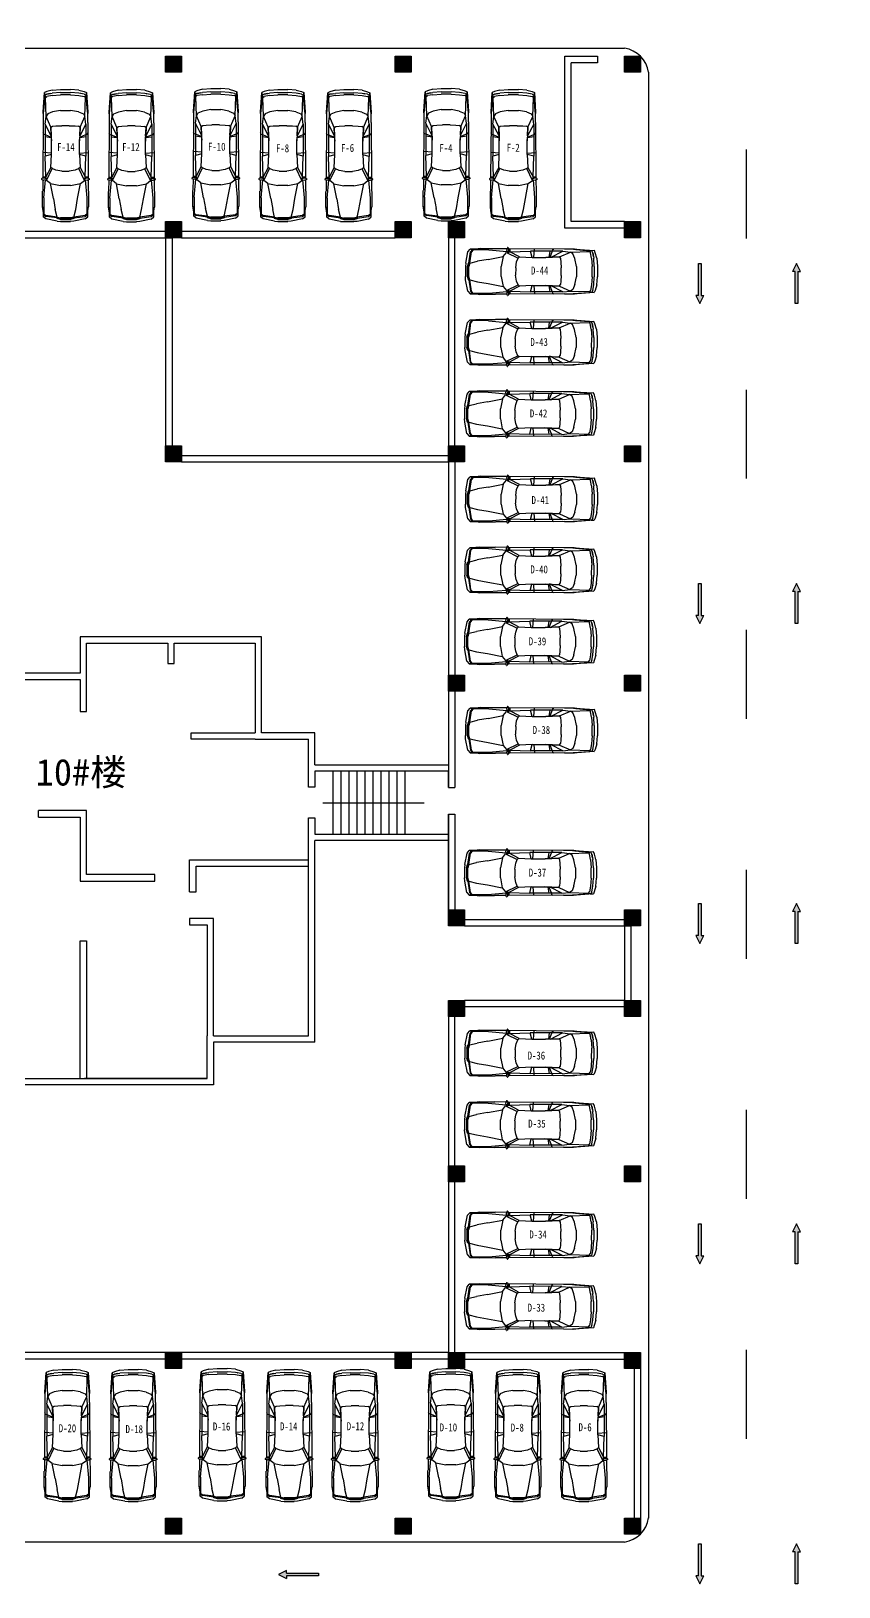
# Model space of a CAD drawing. Extents: x -266505272703 to 7385419, y -354256 to 107640740655.
# Drawn here: x 3446162 to 3476438, y -149761 to -91433 of the extents above; entities that cross this region are included whole.
import ezdxf

# ---------------------------------------------------------------- set-up
doc = ezdxf.new("R2010")
doc.units = 0
doc.header["$LTSCALE"] = 1000
for name, color, linetype in [('jb1', 42, 'Continuous'), ('PUB_TEXT', 7, 'Continuous'), ('QC', 8, 'Continuous'), ('ROOF', 4, 'Continuous'), ('图框', 6, 'Continuous'), ('标注', 3, 'Continuous'), ('红线', 1, 'Continuous')]:
    doc.layers.add(name, color=color, linetype=linetype)
doc.styles.get("Standard").update_dxf_attribs({"font": 'rs.shx', "bigfont": 'hztxt.shx'})
doc.styles.add('STYLE2', font='NSimSun.ttf', dxfattribs={"width": 0.8})
doc.styles.add('宋体', font='SimSun.ttf')

# ---------------------------------------------------------------- blocks, each defined once
blk = doc.blocks.new('M_F27')
for p, q in [((-2489, 522), (-2426, 736)), ((-2426, 736), (-2389, 824)), ((-2389, 824), (-1610, 874)), ((-2389, 824), (-1560, 874)), ((-2264, 812), (-2389, 824)), ((-2326, 736), (-2364, 522)), ((-2326, 736), (-2351, 596)), ((-2326, 736), (-2288, 811)), ((-2200, 786), (-2288, 811)), ((-2276, 522), (-2238, 736)), ((-2200, 786), (-2238, 736)), ((-1560, 874), (-2212, 815)), ((-2208, 815), (-2211, 814)), ((-1660, 862), (-2208, 815)), ((-1446, 761), (-2200, 786)), ((-1560, 874), (-1660, 862)), ((-1622, 510), (-1547, 698)), ((-1617, 869), (-1620, 866)), ((-1208, 874), (-1610, 874)), ((-1547, 698), (-1446, 761)), ((-1145, 799), (-1446, 761)), ((-1019, 572), (-1446, 761)), ((-1208, 874), (980, 889)), ((-1145, 799), (-682, 557)), ((-1145, 799), (124, 799)), ((-743, 849), (-793, 874)), ((-730, 799), (-743, 849)), ((-630, 555), (-730, 799)), ((-642, 799), (-605, 554)), ((-2, 547), (-27, 877)), ((124, 799), (61, 547)), ((941, 773), (124, 799)), ((564, 572), (941, 773)), ((1079, 748), (614, 522)), ((941, 773), (941, 874)), ((983, 777), (941, 773)), ((941, 773), (987, 765)), ((980, 902), (995, 790)), ((980, 790), (980, 898)), ((995, 790), (980, 790)), ((980, 790), (992, 746)), ((984, 905), (1020, 939)), ((992, 746), (1021, 747)), ((995, 790), (1022, 746)), ((1022, 748), (995, 790)), ((1021, 747), (1022, 748)), ((1053, 768), (1022, 746)), ((1036, 935), (1062, 857)), ((1036, 756), (1079, 748)), ((1051, 889), (1497, 893)), ((1057, 776), (1062, 857)), ((1770, 849), (1058, 784)), ((1204, 585), (1079, 748)), ((1506, 899), (2121, 899)), ((2461, 849), (1770, 849)), ((2272, 876), (2121, 899)), ((2272, 876), (2272, 874)), ((2437, 851), (2272, 876)), ((2511, 874), (2287, 874)), ((2398, 849), (2461, 773)), ((2437, 850), (2433, 851)), ((2498, 773), (2436, 849)), ((2511, 874), (2450, 850)), ((2461, 773), (2523, 321)), ((2561, 321), (2498, 773)), ((2599, 773), (2511, 874)), ((2599, 773), (2687, 321)), ((-2489, 522), (-2514, 196)), ((-2514, -206), (-2514, 196)), ((-2364, 522), (-2389, 196)), ((-2389, -206), (-2389, 196)), ((-2351, 594), (-2351, 596)), ((-2301, 196), (-2276, 522)), ((-2301, 196), (-2301, -206)), ((-1622, 510), (-1685, 196)), ((-1685, -206), (-1685, 196)), ((-1082, 145), (-1070, 371)), ((-1082, 145), (-1082, -156)), ((-1070, 371), (-1057, 510)), ((-1019, 572), (-1057, 510)), ((-680, 556), (-1019, 572)), ((-1019, 572), (-479, 547)), ((-680, 556), (-630, 555)), ((-605, 554), (-630, 555)), ((-479, 547), (-605, 554)), ((61, 547), (-479, 547)), ((61, 547), (564, 572)), ((564, 572), (614, 522)), ((614, 522), (677, 371)), ((677, 371), (714, 145)), ((714, -156), (714, 145)), ((1795, 472), (1204, 585)), ((1280, 196), (1204, 585)), ((1280, 196), (1280, -206)), ((2222, 397), (1795, 472)), ((2523, 321), (2222, 397)), ((2523, 321), (2586, 321)), ((2523, 321), (2561, 196)), ((2580, 196), (2542, 321)), ((2561, 196), (2561, -206)), ((2611, 196), (2574, 321)), ((2580, 321), (2618, 196)), ((2580, 196), (2580, -206)), ((2611, 196), (2611, -206)), ((2618, -206), (2618, 196)), ((2687, 321), (2699, 196)), ((2699, -206), (2699, 196)), ((-2489, -533), (-2514, -206)), ((-2489, -533), (-2426, -747)), ((-2389, -206), (-2364, -533)), ((-2326, -747), (-2364, -533)), ((-2351, -607), (-2351, -605)), ((-2351, -607), (-2326, -747)), ((-2276, -533), (-2301, -206)), ((-2276, -533), (-2238, -747)), ((-1685, -206), (-1622, -520)), ((-1622, -520), (-1547, -709)), ((-1019, -583), (-1446, -772)), ((-682, -568), (-1145, -809)), ((-1070, -382), (-1082, -156)), ((-1057, -520), (-1070, -382)), ((-1019, -583), (-1057, -520)), ((-479, -558), (-1019, -583)), ((-1019, -583), (-680, -567)), ((-730, -809), (-630, -566)), ((-680, -567), (-682, -568)), ((-680, -567), (-630, -566)), ((-605, -565), (-642, -809)), ((-630, -566), (-605, -565)), ((-605, -565), (-479, -558)), ((61, -558), (-479, -558)), ((-2, -558), (-27, -884)), ((61, -558), (124, -809)), ((564, -583), (61, -558)), ((614, -533), (564, -583)), ((564, -583), (941, -784)), ((677, -382), (614, -533)), ((1079, -759), (614, -533)), ((714, -156), (677, -382)), ((1204, -596), (1079, -759)), ((1204, -596), (1280, -206)), ((1795, -483), (1204, -596)), ((1795, -483), (2222, -407)), ((2523, -332), (2222, -407)), ((2523, -332), (2461, -784)), ((2561, -332), (2498, -784)), ((2523, -332), (2561, -206)), ((2586, -332), (2523, -332)), ((2580, -206), (2542, -332)), ((2618, -6), (2561, -6)), ((2574, -332), (2611, -206)), ((2618, -206), (2580, -332)), ((2687, -332), (2599, -784)), ((2687, -332), (2699, -206)), ((-2426, -747), (-2389, -835)), ((-2389, -835), (-2264, -823)), ((-1560, -885), (-2389, -835)), ((-1610, -885), (-2389, -835)), ((-2326, -747), (-2288, -822)), ((-2288, -822), (-2200, -797)), ((-2200, -797), (-2238, -747)), ((-2212, -826), (-1560, -885)), ((-2208, -826), (-2211, -825)), ((-1660, -872), (-2208, -826)), ((-1446, -772), (-2200, -797)), ((-1560, -885), (-1660, -872)), ((-1621, -877), (-1617, -880)), ((-1610, -885), (-1208, -885)), ((-1547, -709), (-1446, -772)), ((-1145, -809), (-1446, -772)), ((-1208, -885), (980, -900)), ((-1145, -809), (124, -809)), ((-743, -860), (-793, -885)), ((-743, -860), (-730, -809)), ((941, -784), (124, -809)), ((987, -776), (941, -784)), ((983, -788), (941, -784)), ((941, -885), (941, -784)), ((992, -757), (980, -800)), ((995, -800), (980, -800)), ((995, -800), (980, -913)), ((980, -909), (980, -800)), ((984, -916), (1020, -950)), ((992, -757), (1021, -758)), ((995, -800), (1022, -757)), ((1022, -758), (995, -800)), ((1021, -758), (1022, -758)), ((1022, -757), (1053, -779)), ((1036, -767), (1079, -759)), ((1036, -946), (1062, -867)), ((1051, -901), (1497, -904)), ((1057, -787), (1062, -867)), ((1770, -860), (1058, -795)), ((2121, -910), (1506, -910)), ((1770, -860), (2461, -860)), ((2121, -910), (2272, -887)), ((2270, -887), (2121, -910)), ((2437, -861), (2272, -887)), ((2272, -885), (2272, -887)), ((2285, -885), (2511, -885)), ((2398, -860), (2461, -784)), ((2436, -860), (2498, -784)), ((2437, -861), (2436, -860)), ((2450, -861), (2511, -885)), ((2599, -784), (2511, -885))]:
    blk.add_line(p, q)
for centre, start, end in [((990, 898), 132.96497, 179.74535), ((1027, 932), 18.15727, 132.96497), ((1047, 776), 305.15418, 356.86364), ((990, -909), 180.25465, 227.03503), ((1027, -942), 227.03503, 341.84273), ((1047, -787), 3.17983, 54.84582)]:
    blk.add_arc(centre, 10, start, end)
at = {"width": 0.8, "flags": 9}
for tag in ['XSIZE', 'YSIZE']:
    blk.add_attdef(tag, (0, 0), '', height=0.5, dxfattribs=at)

msp = doc.modelspace()

# ---------------------------------------------------------------- hatches: boundary and pattern name
at = {"layer": 'jb1', "linetype": 'ByBlock'}
h = msp.add_hatch(color=256, dxfattribs=at)
h.paths.add_polyline_path([(3207028, 61244), (3207028, -349256), (3784028, -349256), (3784028, 61244)], flags=16)
h.paths.add_polyline_path([(3194528, -354256), (3194528, 66244), (3789028, 66244), (3789028, -354256)])
h.paths.add_polyline_path([(3205987, -18360), (3205987, -12971), (3203126, -12971), (3203126, -18360)], flags=24)
h.paths.add_polyline_path([(3201099, -18348), (3201099, -12948), (3198270, -12948), (3198270, -18348)], flags=24)
edge = h.paths.add_edge_path(flags=16)
edge.add_line((3207028, 61244), (3197028, 61244))
edge.add_line((3197028, 61244), (3197028, -23256))
edge.add_line((3197028, -23256), (3207028, -23256))
edge = h.paths.add_edge_path(flags=16)
edge.add_line((3202028, 61244), (3202028, -18256))
h.paths.add_polyline_path([(3201021, -22371), (3201021, -20286), (3198223, -20286), (3198223, -22371)], flags=24)
h.paths.add_polyline_path([(3205457, -22424), (3205457, -20318), (3202722, -20318), (3202722, -22424)], flags=24)
edge = h.paths.add_edge_path(flags=0)
edge.add_line((3197028, -18256), (3207028, -18256))
edge = h.paths.add_edge_path(flags=0)
edge.add_line((3197028, -10756), (3207028, -10756))
edge = h.paths.add_edge_path(flags=0)
edge.add_line((3197028, 744), (3207028, 744))
h.paths.add_polyline_path([(3205940, 8359), (3205940, 13623), (3203017, 13623), (3203017, 8359)], flags=24)
h.paths.add_polyline_path([(3200990, 8419), (3200990, 12965), (3198161, 12965), (3198161, 8419)], flags=24)
edge = h.paths.add_edge_path(flags=0)
edge.add_line((3197028, 8244), (3207028, 8244))
edge = h.paths.add_edge_path(flags=0)
edge.add_line((3197028, 15744), (3207028, 15744))
h.paths.add_polyline_path([(3201180, 34865), (3201180, 40170), (3198382, 40170), (3198382, 34865)], flags=24)
h.paths.add_polyline_path([(3205969, 34786), (3205969, 39997), (3203329, 39997), (3203329, 34786)], flags=24)
edge = h.paths.add_edge_path(flags=0)
edge.add_line((3197028, 27244), (3207028, 27244))
edge = h.paths.add_edge_path(flags=0)
edge.add_line((3197028, 34744), (3207028, 34744))
edge = h.paths.add_edge_path(flags=0)
edge.add_line((3197028, 42244), (3207028, 42244))
edge = h.paths.add_edge_path(flags=0)
edge.add_line((3197028, 53744), (3207028, 53744))
edge = h.paths.add_edge_path(flags=0)
edge.add_line((3504528, -349256), (3504528, -335256))
edge.add_line((3504528, -335256), (3784028, -335256))
edge = h.paths.add_edge_path(flags=0)
edge.add_line((3580028, -344756), (3670028, -344756))
edge = h.paths.add_edge_path(flags=0)
edge.add_line((3580028, -340256), (3670028, -340256))
h.paths.add_polyline_path([(3580921, -339322), (3586279, -339322), (3586279, -336555), (3580921, -336555)], flags=8)
h.paths.add_polyline_path([(3581167, -348327), (3586242, -348327), (3586242, -345529), (3581167, -345529)], flags=8)
edge = h.paths.add_edge_path(flags=0)
edge.add_line((3511834, -341564), (3511834, -341020))
edge = h.paths.add_edge_path(flags=0)
edge.add_line((3518840, -341020), (3518840, -341564))
edge = h.paths.add_edge_path(flags=0)
edge.add_line((3517008, -341564), (3517008, -341020))
edge = h.paths.add_edge_path(flags=0)
edge.add_arc((3515337, -341290), 439, 0, 360)
edge = h.paths.add_edge_path(flags=0)
edge.add_arc((3515337, -341290), 952, 0, 360)
edge = h.paths.add_edge_path(flags=0)
edge.add_line((3513691, -341020), (3513691, -341564))
edge = h.paths.add_edge_path(flags=0)
edge.add_line((3580028, -349256), (3580028, -335256))
h.paths.add_polyline_path([(3528821, -347040), (3562658, -347040), (3562658, -344592), (3528821, -344592)], flags=8)
edge = h.paths.add_edge_path(flags=0)
edge.add_arc((3514570, -346293), 254, 23.86714, 164.02526)
edge = h.paths.add_edge_path(flags=0)
edge.add_line((3514326, -346552), (3514326, -346775))
edge.add_line((3514326, -346775), (3514216, -346775))
edge.add_line((3514216, -346775), (3514216, -346328))
edge = h.paths.add_edge_path(flags=0)
edge.add_line((3514216, -346258), (3514216, -345945))
edge.add_line((3514216, -345945), (3514326, -345945))
edge.add_line((3514326, -345945), (3514326, -346034))
edge = h.paths.add_edge_path(flags=0)
edge.add_line((3513019, -343617), (3515077, -343617))
edge = h.paths.add_edge_path(flags=0)
edge.add_line((3515077, -344162), (3513019, -344162))
edge = h.paths.add_edge_path(flags=0)
edge.add_line((3513019, -341564), (3513019, -343617))
edge = h.paths.add_edge_path(flags=0)
edge.add_line((3512499, -343617), (3512499, -341564))
edge = h.paths.add_edge_path(flags=0)
edge.add_line((3513019, -344830), (3512499, -344830))
h.paths.add_polyline_path([(3512811, -345945), (3512918, -345945), (3512918, -346778), (3512811, -346778)], flags=0)
h.paths.add_polyline_path([(3512802, -345680), (3512915, -345680), (3512915, -345855), (3512802, -345855)], flags=0)
edge = h.paths.add_edge_path(flags=0)
edge.add_line((3512499, -344830), (3512499, -344162))
edge = h.paths.add_edge_path(flags=0)
edge.add_line((3511834, -343617), (3512499, -343617))
edge = h.paths.add_edge_path(flags=0)
edge.add_line((3511834, -344162), (3511834, -343617))
edge = h.paths.add_edge_path(flags=0)
edge.add_line((3512499, -344162), (3511834, -344162))
edge = h.paths.add_edge_path(flags=0)
edge.add_line((3512484, -346058), (3512484, -346775))
edge.add_line((3512484, -346775), (3512370, -346775))
edge.add_line((3512370, -346775), (3512370, -346058))
edge = h.paths.add_edge_path(flags=0)
edge.add_line((3512370, -346058), (3512213, -346058))
edge.add_line((3512213, -346058), (3512213, -345948))
edge.add_line((3512213, -345948), (3512370, -345948))
edge = h.paths.add_edge_path(flags=0)
edge.add_line((3512370, -345948), (3512370, -345683))
edge.add_line((3512370, -345683), (3512484, -345683))
edge.add_line((3512484, -345683), (3512484, -345948))
edge = h.paths.add_edge_path(flags=0)
edge.add_line((3512484, -345948), (3512641, -345948))
edge.add_line((3512641, -345948), (3512641, -346058))
edge.add_line((3512641, -346058), (3512484, -346058))
edge = h.paths.add_edge_path(flags=0)
edge.add_line((3513019, -344162), (3513019, -344830))
edge = h.paths.add_edge_path(flags=0)
edge.add_arc((3514570, -346293), 356, 174.3933, 185.6067)
edge = h.paths.add_edge_path(flags=0)
edge.add_arc((3513552, -346367), 312, 10.97394, 349.02606)
edge = h.paths.add_edge_path(flags=0)
edge.add_line((3513859, -346308), (3513859, -346427))
edge = h.paths.add_edge_path(flags=0)
edge.add_arc((3513552, -346367), 428, 44.28849, 315.71151)
edge = h.paths.add_edge_path(flags=0)
edge.add_line((3513859, -346068), (3513859, -345945))
edge.add_line((3513859, -345945), (3513978, -345945))
edge.add_line((3513978, -345945), (3513978, -346781))
edge.add_line((3513978, -346781), (3513859, -346781))
edge.add_line((3513859, -346781), (3513859, -346666))
edge = h.paths.add_edge_path(flags=0)
edge.add_line((3512499, -341564), (3511834, -341564))
edge = h.paths.add_edge_path(flags=0)
edge.add_line((3513691, -341564), (3513019, -341564))
edge = h.paths.add_edge_path(flags=0)
edge.add_line((3518197, -341564), (3518197, -343617))
edge = h.paths.add_edge_path(flags=0)
edge.add_line((3517677, -343617), (3517677, -341564))
edge = h.paths.add_edge_path(flags=0)
edge.add_line((3518865, -344162), (3518197, -344162))
edge = h.paths.add_edge_path(flags=0)
edge.add_line((3518197, -343617), (3518865, -343617))
edge = h.paths.add_edge_path(flags=0)
edge.add_line((3518197, -344162), (3518197, -344830))
edge = h.paths.add_edge_path(flags=0)
edge.add_line((3518865, -343617), (3518865, -344162))
edge = h.paths.add_edge_path(flags=0)
edge.add_line((3515597, -342974), (3515597, -343617))
edge = h.paths.add_edge_path(flags=0)
edge.add_line((3515077, -342974), (3515597, -342974))
edge = h.paths.add_edge_path(flags=0)
edge.add_line((3515077, -343617), (3515077, -342974))
edge = h.paths.add_edge_path(flags=0)
edge.add_line((3515597, -343617), (3517677, -343617))
edge = h.paths.add_edge_path(flags=0)
edge.add_line((3517677, -344830), (3517677, -344162))
edge = h.paths.add_edge_path(flags=0)
edge.add_line((3517677, -344162), (3515597, -344162))
edge = h.paths.add_edge_path(flags=0)
edge.add_line((3515077, -344805), (3515077, -344162))
edge = h.paths.add_edge_path(flags=0)
edge.add_line((3515597, -344805), (3515077, -344805))
edge = h.paths.add_edge_path(flags=0)
edge.add_line((3515597, -344162), (3515597, -344805))
edge = h.paths.add_edge_path(flags=0)
edge.add_line((3518197, -344830), (3517677, -344830))
edge = h.paths.add_edge_path(flags=0)
edge.add_arc((3518301, -346289), 254, 23.86714, 164.02526)
edge = h.paths.add_edge_path(flags=0)
edge.add_line((3518057, -346219), (3518057, -346359))
edge = h.paths.add_edge_path(flags=0)
edge.add_line((3518057, -346359), (3518057, -346548))
edge = h.paths.add_edge_path(flags=0)
edge.add_line((3518057, -346548), (3518057, -346771))
edge.add_line((3518057, -346771), (3517947, -346771))
edge.add_line((3517947, -346771), (3517947, -346324))
edge = h.paths.add_edge_path(flags=0)
edge.add_arc((3518301, -346289), 356, 174.3933, 185.6067)
edge = h.paths.add_edge_path(flags=0)
edge.add_line((3517947, -346255), (3517947, -345941))
edge.add_line((3517947, -345941), (3518057, -345941))
edge.add_line((3518057, -345941), (3518057, -346030))
edge = h.paths.add_edge_path(flags=0)
edge.add_arc((3518301, -346289), 356, 11.90544, 133.29691)
edge = h.paths.add_edge_path(flags=0)
edge.add_line((3518649, -346216), (3518649, -346771))
edge.add_line((3518649, -346771), (3518533, -346771))
edge.add_line((3518533, -346771), (3518533, -346559))
edge = h.paths.add_edge_path(flags=0)
edge.add_line((3518533, -346392), (3518533, -346559))
edge = h.paths.add_edge_path(flags=0)
edge.add_line((3518533, -346392), (3518533, -346187))
edge = h.paths.add_edge_path(flags=0)
edge.add_arc((3517283, -346363), 312, 10.97394, 349.02606)
edge = h.paths.add_edge_path(flags=0)
edge.add_line((3517590, -346304), (3517590, -346423))
edge = h.paths.add_edge_path(flags=0)
edge.add_arc((3517283, -346363), 428, 44.28849, 315.71151)
edge = h.paths.add_edge_path(flags=0)
edge.add_line((3517590, -346064), (3517590, -345941))
edge.add_line((3517590, -345941), (3517709, -345941))
edge.add_line((3517709, -345941), (3517709, -346777))
edge.add_line((3517709, -346777), (3517590, -346777))
edge.add_line((3517590, -346777), (3517590, -346663))
edge = h.paths.add_edge_path(flags=0)
edge.add_line((3516060, -346333), (3516060, -346166))
edge = h.paths.add_edge_path(flags=0)
edge.add_line((3516060, -346333), (3516060, -346538))
edge = h.paths.add_edge_path(flags=0)
edge.add_arc((3516292, -346436), 254, 203.86714, 344.02526)
edge = h.paths.add_edge_path(flags=0)
edge.add_line((3516537, -346505), (3516537, -346366))
edge = h.paths.add_edge_path(flags=0)
edge.add_line((3516537, -346366), (3516537, -346176))
edge = h.paths.add_edge_path(flags=0)
edge.add_line((3516537, -346176), (3516537, -345954))
edge.add_line((3516537, -345954), (3516647, -345954))
edge.add_line((3516647, -345954), (3516647, -346401))
edge = h.paths.add_edge_path(flags=0)
edge.add_arc((3516292, -346436), 356, 354.3933, 365.6067)
edge = h.paths.add_edge_path(flags=0)
edge.add_line((3516647, -346470), (3516647, -346784))
edge.add_line((3516647, -346784), (3516537, -346784))
edge.add_line((3516537, -346784), (3516537, -346695))
edge = h.paths.add_edge_path(flags=0)
edge.add_arc((3516292, -346436), 356, 191.90544, 313.29691)
edge = h.paths.add_edge_path(flags=0)
edge.add_line((3515944, -346509), (3515944, -345954))
edge.add_line((3515944, -345954), (3516060, -345954))
edge.add_line((3516060, -345954), (3516060, -346166))
h.paths.add_polyline_path([(3515258, -347039), (3515371, -346773), (3515050, -345951), (3515179, -345951), (3515429, -346606), (3515696, -345947), (3515822, -345947), (3515379, -347039)], flags=0)
edge = h.paths.add_edge_path(flags=0)
edge.add_line((3514326, -346223), (3514326, -346363))
edge = h.paths.add_edge_path(flags=0)
edge.add_line((3514326, -346363), (3514326, -346552))
edge = h.paths.add_edge_path(flags=0)
edge.add_arc((3514570, -346293), 356, 11.90544, 133.29691)
edge = h.paths.add_edge_path(flags=0)
edge.add_line((3514918, -346220), (3514918, -346775))
edge.add_line((3514918, -346775), (3514802, -346775))
edge.add_line((3514802, -346775), (3514802, -346563))
edge = h.paths.add_edge_path(flags=0)
edge.add_line((3514802, -346396), (3514802, -346563))
edge = h.paths.add_edge_path(flags=0)
edge.add_line((3514802, -346396), (3514802, -346190))
edge = h.paths.add_edge_path(flags=0)
edge.add_line((3518840, -341564), (3518197, -341564))
edge = h.paths.add_edge_path(flags=0)
edge.add_line((3517677, -341564), (3517008, -341564))
h.paths.add_polyline_path([(3580874, -344098), (3586179, -344098), (3586179, -341300), (3580874, -341300)], flags=8)
edge = h.paths.add_edge_path(flags=0)
edge.add_line((3515077, -338991), (3513019, -338991))
edge = h.paths.add_edge_path(flags=0)
edge.add_line((3513019, -338447), (3515077, -338447))
edge = h.paths.add_edge_path(flags=0)
edge.add_line((3512499, -337779), (3513019, -337779))
edge = h.paths.add_edge_path(flags=0)
edge.add_line((3511834, -338447), (3512499, -338447))
edge = h.paths.add_edge_path(flags=0)
edge.add_line((3511834, -338991), (3511834, -338447))
edge = h.paths.add_edge_path(flags=0)
edge.add_line((3512499, -338991), (3511834, -338991))
edge = h.paths.add_edge_path(flags=0)
edge.add_line((3512499, -338447), (3512499, -337779))
edge = h.paths.add_edge_path(flags=0)
edge.add_line((3511834, -341020), (3512499, -341020))
edge = h.paths.add_edge_path(flags=0)
edge.add_line((3512499, -341020), (3512499, -338991))
edge = h.paths.add_edge_path(flags=0)
edge.add_line((3513019, -337779), (3513019, -338447))
edge = h.paths.add_edge_path(flags=0)
edge.add_line((3513019, -341020), (3513691, -341020))
edge = h.paths.add_edge_path(flags=0)
edge.add_line((3513019, -338991), (3513019, -341020))
edge = h.paths.add_edge_path(flags=0)
edge.add_line((3518865, -338991), (3518197, -338991))
edge = h.paths.add_edge_path(flags=0)
edge.add_line((3518197, -338447), (3518865, -338447))
edge = h.paths.add_edge_path(flags=0)
edge.add_line((3518197, -337779), (3518197, -338447))
edge = h.paths.add_edge_path(flags=0)
edge.add_line((3518865, -338447), (3518865, -338991))
edge = h.paths.add_edge_path(flags=0)
edge.add_line((3517677, -338991), (3515622, -338991))
edge = h.paths.add_edge_path(flags=0)
edge.add_line((3515077, -339634), (3515077, -338991))
edge = h.paths.add_edge_path(flags=0)
edge.add_line((3515622, -339634), (3515077, -339634))
edge = h.paths.add_edge_path(flags=0)
edge.add_line((3515622, -338991), (3515622, -339634))
edge = h.paths.add_edge_path(flags=0)
edge.add_line((3515622, -337804), (3515622, -338447))
edge = h.paths.add_edge_path(flags=0)
edge.add_line((3515077, -337804), (3515622, -337804))
edge = h.paths.add_edge_path(flags=0)
edge.add_line((3515077, -338447), (3515077, -337804))
edge = h.paths.add_edge_path(flags=0)
edge.add_line((3515622, -338447), (3517677, -338447))
edge = h.paths.add_edge_path(flags=0)
edge.add_line((3517677, -338447), (3517677, -337779))
edge = h.paths.add_edge_path(flags=0)
edge.add_line((3517677, -337779), (3518197, -337779))
edge = h.paths.add_edge_path(flags=0)
edge.add_line((3518197, -341020), (3518840, -341020))
edge = h.paths.add_edge_path(flags=0)
edge.add_line((3517008, -341020), (3517677, -341020))
edge = h.paths.add_edge_path(flags=0)
edge.add_line((3517677, -341020), (3517677, -338991))
edge = h.paths.add_edge_path(flags=0)
edge.add_line((3518197, -338991), (3518197, -341020))
h.paths.add_polyline_path([(3748525, -351778), (3760192, -351778), (3760192, -349903), (3748525, -349903)], flags=24)
edge = h.paths.add_edge_path(flags=0)
edge.add_line((3710028, -342256), (3784028, -342256))
edge = h.paths.add_edge_path(flags=0)
edge.add_line((3601028, -335256), (3601028, -349256))
edge = h.paths.add_edge_path(flags=0)
edge.add_line((3589528, -335256), (3589528, -349256))
edge = h.paths.add_edge_path(flags=0)
edge.add_line((3612528, -335256), (3612528, -349256))
edge = h.paths.add_edge_path(flags=0)
edge.add_line((3624028, -335256), (3624028, -349256))
edge = h.paths.add_edge_path(flags=0)
edge.add_line((3647028, -335256), (3647028, -349256))
edge = h.paths.add_edge_path(flags=0)
edge.add_line((3635528, -335256), (3635528, -349256))
edge = h.paths.add_edge_path(flags=0)
edge.add_line((3658528, -335256), (3658528, -349256))
edge = h.paths.add_edge_path(flags=0)
edge.add_line((3670028, -335256), (3670028, -349256))
h.paths.add_polyline_path([(3711053, -341578), (3716432, -341578), (3716432, -338749), (3711053, -338749)], flags=8)
edge = h.paths.add_edge_path(flags=0)
edge.add_line((3710028, -335256), (3710028, -349256))
edge = h.paths.add_edge_path(flags=0)
edge.add_line((3720028, -335256), (3720028, -349256))
h.paths.add_polyline_path([(3711079, -345640), (3716406, -345640), (3716406, -342968), (3711079, -342968)], flags=8)
h.paths.add_polyline_path([(3711053, -348311), (3716432, -348311), (3716432, -345482), (3711053, -345482)], flags=8)
h.paths.add_polyline_path([(3624911, -339311), (3632210, -339311), (3632210, -336482), (3624911, -336482)], flags=8)
h.paths.add_polyline_path([(3602005, -339364), (3609221, -339364), (3609221, -336472), (3602005, -336472)], flags=8)
h.paths.add_polyline_path([(3590516, -339353), (3597689, -339353), (3597689, -336524), (3590516, -336524)], flags=8)
h.paths.add_polyline_path([(3613157, -339384), (3619486, -339384), (3619486, -336493), (3613157, -336493)], flags=8)
h.paths.add_polyline_path([(3647932, -339290), (3655148, -339290), (3655148, -336587), (3647932, -336587)], flags=8)
h.paths.add_polyline_path([(3636077, -339384), (3642406, -339384), (3642406, -336493), (3636077, -336493)], flags=8)
h.paths.add_polyline_path([(3659500, -339327), (3666558, -339327), (3666558, -336529), (3659500, -336529)], flags=8)
h.paths.add_polyline_path([(3711074, -338940), (3716222, -338940), (3716222, -336236), (3711074, -336236)], flags=8)
edge = h.paths.add_edge_path(flags=0)
edge.add_line((3760028, -335256), (3760028, -349256))
edge = h.paths.add_edge_path(flags=0)
edge.add_line((3770028, -335256), (3770028, -349256))
h.paths.add_polyline_path([(3761611, -342149), (3766706, -342149), (3766706, -339414), (3761611, -339414)], flags=8)
h.paths.add_polyline_path([(3768122, -351862), (3777724, -351862), (3777724, -349980), (3768122, -349980)], flags=24)
edge = h.paths.add_edge_path(flags=0)
edge.add_line((3760028, -345756), (3784028, -345756))
h.paths.add_polyline_path([(3761437, -348959), (3766512, -348959), (3766512, -346162), (3761437, -346162)], flags=8)
h.paths.add_polyline_path([(3761482, -345773), (3766693, -345773), (3766693, -342881), (3761482, -342881)], flags=8)
edge = h.paths.add_edge_path(flags=0)
edge.add_line((3760028, -338756), (3784028, -338756))
h.paths.add_polyline_path([(3761355, -338711), (3766723, -338711), (3766723, -335787), (3761355, -335787)], flags=8)
h.paths.add_polyline_path([(3732909, -341175), (3744153, -341175), (3744153, -336791), (3732909, -336791)], flags=8)
h.paths.add_polyline_path([(3774282, -341950), (3776471, -341950), (3776471, -339865), (3774282, -339865)], flags=8)
h.paths.add_polyline_path([(3681133, -345871), (3701185, -345871), (3701185, -340511), (3681133, -340511)], flags=8)
h.paths.add_polyline_path([(3444535, -317388), (3497618, -317388), (3497618, -307471), (3444535, -307471)], flags=8)
for points in [[(3451202, -92978), (3451803, -92978), (3451803, -92377), (3451202, -92377)], [(3459802, -92978), (3460404, -92978), (3460404, -92377), (3459802, -92377)], [(3468403, -92978), (3469004, -92978), (3469004, -92377), (3468403, -92377)], [(3451203, -99178), (3451804, -99178), (3451804, -98577), (3451203, -98577)], [(3459803, -99178), (3460404, -99178), (3460404, -98577), (3459803, -98577)], [(3461803, -99178), (3462404, -99178), (3462404, -98577), (3461803, -98577)], [(3468403, -99178), (3469004, -99178), (3469004, -98577), (3468403, -98577)], [(3451202, -107578), (3451804, -107578), (3451804, -106977), (3451202, -106977)], [(3461802, -107578), (3462404, -107578), (3462404, -106977), (3461802, -106977)], [(3468403, -107578), (3469004, -107578), (3469004, -106977), (3468403, -106977)], [(3461802, -116178), (3462404, -116178), (3462404, -115577), (3461802, -115577)], [(3468403, -116178), (3469004, -116178), (3469004, -115577), (3468403, -115577)], [(3461802, -124978), (3462403, -124978), (3462403, -124377), (3461802, -124377)], [(3468402, -124978), (3469004, -124978), (3469004, -124377), (3468402, -124377)], [(3461802, -128378), (3462403, -128378), (3462403, -127777), (3461802, -127777)], [(3468402, -128378), (3469004, -128378), (3469004, -127777), (3468402, -127777)], [(3461802, -134579), (3462403, -134579), (3462403, -133978), (3461802, -133978)], [(3468403, -134579), (3469004, -134579), (3469004, -133978), (3468403, -133978)], [(3451202, -141579), (3451803, -141579), (3451803, -140978), (3451202, -140978)], [(3459802, -141579), (3460404, -141579), (3460404, -140978), (3459802, -140978)], [(3461802, -141579), (3462403, -141579), (3462403, -140978), (3461802, -140978)], [(3468403, -141579), (3469004, -141579), (3469004, -140978), (3468403, -140978)], [(3451202, -147779), (3451803, -147779), (3451803, -147178), (3451202, -147178)], [(3459802, -147779), (3460404, -147779), (3460404, -147178), (3459802, -147178)], [(3468403, -147779), (3469004, -147779), (3469004, -147178), (3468403, -147178)]]:
    msp.add_hatch(color=256, dxfattribs=at).paths.add_polyline_path(points)
at = {"layer": '图框', "linetype": 'ByBlock'}
for points in [[(3471278, -100144), (3471178, -100144), (3471178, -101344), (3471078, -101344), (3471228, -101644), (3471378, -101344), (3471278, -101344)], [(3474794, -101644), (3474894, -101644), (3474894, -100444), (3474994, -100444), (3474844, -100144), (3474694, -100444), (3474794, -100444)], [(3471278, -112144), (3471178, -112144), (3471178, -113344), (3471078, -113344), (3471228, -113644), (3471378, -113344), (3471278, -113344)], [(3474794, -113644), (3474894, -113644), (3474894, -112444), (3474994, -112444), (3474844, -112144), (3474694, -112444), (3474794, -112444)], [(3471278, -124144), (3471178, -124144), (3471178, -125344), (3471078, -125344), (3471228, -125644), (3471378, -125344), (3471278, -125344)], [(3474794, -125644), (3474894, -125644), (3474894, -124444), (3474994, -124444), (3474844, -124144), (3474694, -124444), (3474794, -124444)], [(3471278, -136144), (3471178, -136144), (3471178, -137344), (3471078, -137344), (3471228, -137644), (3471378, -137344), (3471278, -137344)], [(3474794, -137644), (3474894, -137644), (3474894, -136444), (3474994, -136444), (3474844, -136144), (3474694, -136444), (3474794, -136444)], [(3471278, -148144), (3471178, -148144), (3471178, -149344), (3471078, -149344), (3471228, -149644), (3471378, -149344), (3471278, -149344)], [(3474794, -149644), (3474894, -149644), (3474894, -148444), (3474994, -148444), (3474844, -148144), (3474694, -148444), (3474794, -148444)], [(3455728, -149248), (3455728, -149148), (3455428, -149298), (3455728, -149448), (3455728, -149348), (3456928, -149348), (3456928, -149248)]]:
    msp.add_hatch(color=256, dxfattribs=at).paths.add_polyline_path(points)

# ---------------------------------------------------------------- linework, layer by layer
at = {"layer": 'jb1', "linetype": 'ByBlock'}
for p, q in [((3443604, -98938), (3451203, -98938)), ((3443604, -99178), (3451203, -99178)), ((3451203, -99178), (3451203, -106977)), ((3451203, -99178), (3451443, -99178)), ((3451443, -99178), (3451443, -106977)), ((3461803, -99178), (3461802, -106977)), ((3462042, -106977), (3462042, -99178)), ((3461802, -106977), (3462042, -106977)), ((3451804, -107578), (3451804, -107338)), ((3451804, -107338), (3461802, -107338)), ((3451804, -107578), (3461802, -107578)), ((3461802, -107578), (3461802, -116178)), ((3462042, -107578), (3462042, -115577)), ((3454802, -114138), (3448002, -114138)), ((3448002, -114138), (3448002, -115498)), ((3454802, -117738), (3454802, -114138)), ((3448242, -116938), (3448242, -114378)), ((3448242, -114378), (3451282, -114378)), ((3451282, -114378), (3451282, -115138)), ((3451522, -115138), (3451522, -114378)), ((3451522, -114378), (3454562, -114378)), ((3454562, -114378), (3454562, -117738)), ((3451282, -115138), (3451522, -115138)), ((3448002, -115498), (3443602, -115498)), ((3443602, -115738), (3448002, -115738)), ((3448002, -115738), (3448002, -116938)), ((3461802, -116178), (3461802, -119788)), ((3462042, -116178), (3462042, -119788)), ((3448002, -116938), (3448242, -116938)), ((3452162, -117978), (3452162, -117738)), ((3452162, -117738), (3454562, -117738)), ((3456802, -117738), (3454802, -117738)), ((3456802, -118938), (3456802, -117738)), ((3454562, -117978), (3452162, -117978)), ((3454562, -117978), (3456562, -117978)), ((3456562, -119778), (3456562, -117978)), ((3456802, -118938), (3461802, -118938)), ((3461802, -119178), (3456802, -119178)), ((3456802, -119178), (3456802, -119778)), ((3457486, -121538), (3457486, -119178)), ((3457786, -121538), (3457786, -119178)), ((3458086, -121538), (3458086, -119178)), ((3458386, -121538), (3458386, -119178)), ((3458686, -121538), (3458686, -119178)), ((3458986, -121538), (3458986, -119178)), ((3459286, -121538), (3459286, -119178)), ((3459586, -121538), (3459586, -119178)), ((3459886, -121538), (3459886, -119178)), ((3460186, -121538), (3460186, -119178)), ((3461802, -119788), (3461802, -119178)), ((3456802, -119778), (3456562, -119778)), ((3461802, -119788), (3462043, -119788)), ((3448242, -120658), (3446442, -120658)), ((3446442, -120898), (3446442, -120658)), ((3448242, -123058), (3448242, -120658)), ((3460888, -120377), (3457093, -120377)), ((3446442, -120898), (3448002, -120898)), ((3448002, -120898), (3448002, -123298)), ((3456562, -121534), (3456562, -120934)), ((3456562, -120934), (3456802, -120934)), ((3456802, -120934), (3456802, -121538)), ((3461802, -120788), (3462042, -120788)), ((3461802, -121778), (3461802, -120788)), ((3461802, -120788), (3461802, -124978)), ((3462042, -120788), (3462042, -124377)), ((3456562, -129098), (3456562, -121534)), ((3456802, -121538), (3461802, -121538)), ((3461802, -121778), (3456802, -121778)), ((3456802, -129338), (3456802, -121778)), ((3461802, -124978), (3461802, -121778)), ((3450802, -123058), (3448242, -123058)), ((3450802, -123298), (3450802, -123058)), ((3452102, -123698), (3452102, -122498)), ((3452102, -122498), (3456562, -122498)), ((3452342, -123698), (3452342, -122738)), ((3452342, -122738), (3456562, -122738)), ((3448002, -123298), (3448002, -123298)), ((3448002, -123298), (3450802, -123298)), ((3452102, -123698), (3452342, -123698)), ((3453002, -124698), (3452102, -124698)), ((3452102, -124698), (3452102, -124938)), ((3453002, -129098), (3453002, -124698)), ((3462403, -124978), (3462403, -124738)), ((3462403, -124738), (3468402, -124738)), ((3452102, -124938), (3452762, -124938)), ((3452762, -124938), (3452762, -129098)), ((3462403, -124978), (3468402, -124978)), ((3468402, -124978), (3468402, -127777)), ((3468402, -124978), (3468642, -124978)), ((3468642, -124978), (3468642, -127777)), ((3448002, -130698), (3448002, -125538)), ((3448002, -125538), (3448242, -125538)), ((3448242, -125538), (3448242, -130698)), ((3468402, -127777), (3462403, -127777)), ((3468402, -128017), (3462403, -128017)), ((3468402, -127777), (3468402, -128017)), ((3461802, -128378), (3461802, -141579)), ((3462042, -133978), (3462042, -128378)), ((3452762, -130698), (3452762, -129098)), ((3453002, -129098), (3456562, -129098)), ((3456802, -129338), (3453002, -129338)), ((3453002, -129338), (3453002, -130938)), ((3453002, -130938), (3436602, -130938)), ((3440562, -130698), (3452762, -130698)), ((3452762, -130698), (3448162, -130698)), ((3462042, -140978), (3462042, -134579)), ((3461802, -140978), (3434402, -140978)), ((3461802, -140978), (3462042, -140978)), ((3462403, -140978), (3469004, -140978)), ((3469004, -140978), (3469004, -147779)), ((3451202, -141218), (3426403, -141218)), ((3459802, -141218), (3451803, -141218)), ((3461802, -141218), (3460404, -141218)), ((3462403, -141218), (3468403, -141218)), ((3469004, -141579), (3468764, -141579)), ((3468764, -141579), (3468764, -147178))]:
    msp.add_line(p, q, dxfattribs=at)
for points in [[(3451202, -92377), (3451803, -92377), (3451803, -92978), (3451202, -92978)], [(3451202, -92377), (3451803, -92377), (3451803, -92978), (3451202, -92978)], [(3459802, -92377), (3460404, -92377), (3460404, -92978), (3459802, -92978)], [(3459802, -92377), (3460404, -92377), (3460404, -92978), (3459802, -92978)], [(3468403, -92377), (3469004, -92377), (3469004, -92978), (3468403, -92978)], [(3468403, -92377), (3469004, -92377), (3469004, -92978), (3468403, -92978)], [(3451203, -98577), (3451804, -98577), (3451804, -99178), (3451203, -99178)], [(3451203, -98577), (3451804, -98577), (3451804, -99178), (3451203, -99178)], [(3459803, -98577), (3460404, -98577), (3460404, -99178), (3459803, -99178)], [(3459803, -98577), (3460404, -98577), (3460404, -99178), (3459803, -99178)], [(3461803, -98577), (3462404, -98577), (3462404, -99178), (3461803, -99178)], [(3461803, -98577), (3462404, -98577), (3462404, -99178), (3461803, -99178)], [(3468403, -98577), (3469004, -98577), (3469004, -99178), (3468403, -99178)], [(3468403, -98577), (3469004, -98577), (3469004, -99178), (3468403, -99178)], [(3451202, -106977), (3451804, -106977), (3451804, -107578), (3451202, -107578)], [(3451202, -106977), (3451804, -106977), (3451804, -107578), (3451202, -107578)], [(3461802, -106977), (3462404, -106977), (3462404, -107578), (3461802, -107578)], [(3461802, -106977), (3462404, -106977), (3462404, -107578), (3461802, -107578)], [(3468403, -106977), (3469004, -106977), (3469004, -107578), (3468403, -107578)], [(3468403, -106977), (3469004, -106977), (3469004, -107578), (3468403, -107578)], [(3461802, -115577), (3462404, -115577), (3462404, -116178), (3461802, -116178)], [(3461802, -115577), (3462404, -115577), (3462404, -116178), (3461802, -116178)], [(3468403, -115577), (3469004, -115577), (3469004, -116178), (3468403, -116178)], [(3468403, -115577), (3469004, -115577), (3469004, -116178), (3468403, -116178)], [(3461802, -124377), (3462403, -124377), (3462403, -124978), (3461802, -124978)], [(3461802, -124377), (3462403, -124377), (3462403, -124978), (3461802, -124978)], [(3468402, -124377), (3469004, -124377), (3469004, -124978), (3468402, -124978)], [(3468402, -124377), (3469004, -124377), (3469004, -124978), (3468402, -124978)], [(3461802, -127777), (3462403, -127777), (3462403, -128378), (3461802, -128378)], [(3461802, -127777), (3462403, -127777), (3462403, -128378), (3461802, -128378)], [(3468402, -127777), (3469004, -127777), (3469004, -128378), (3468402, -128378)], [(3468402, -127777), (3469004, -127777), (3469004, -128378), (3468402, -128378)], [(3461802, -133978), (3462403, -133978), (3462403, -134579), (3461802, -134579)], [(3461802, -133978), (3462403, -133978), (3462403, -134579), (3461802, -134579)], [(3468403, -133978), (3469004, -133978), (3469004, -134579), (3468403, -134579)], [(3468403, -133978), (3469004, -133978), (3469004, -134579), (3468403, -134579)], [(3451202, -140978), (3451803, -140978), (3451803, -141579), (3451202, -141579)], [(3451202, -140978), (3451803, -140978), (3451803, -141579), (3451202, -141579)], [(3459802, -140978), (3460404, -140978), (3460404, -141579), (3459802, -141579)], [(3459802, -140978), (3460404, -140978), (3460404, -141579), (3459802, -141579)], [(3461802, -140978), (3462403, -140978), (3462403, -141579), (3461802, -141579)], [(3461802, -140978), (3462403, -140978), (3462403, -141579), (3461802, -141579)], [(3468403, -140978), (3469004, -140978), (3469004, -141579), (3468403, -141579)], [(3468403, -140978), (3469004, -140978), (3469004, -141579), (3468403, -141579)], [(3451202, -147178), (3451803, -147178), (3451803, -147779), (3451202, -147779)], [(3451202, -147178), (3451803, -147178), (3451803, -147779), (3451202, -147779)], [(3459802, -147178), (3460404, -147178), (3460404, -147779), (3459802, -147779)], [(3459802, -147178), (3460404, -147178), (3460404, -147779), (3459802, -147779)], [(3468403, -147178), (3469004, -147178), (3469004, -147779), (3468403, -147779)], [(3468403, -147178), (3469004, -147178), (3469004, -147779), (3468403, -147779)]]:
    msp.add_lwpolyline(points, close=True, dxfattribs=at)
at = {"layer": 'ROOF', "linetype": 'ByBlock'}
for p, q in [((3466163, -98817), (3466163, -92377)), ((3466163, -92377), (3467395, -92377)), ((3466403, -98577), (3466403, -92617)), ((3467395, -92617), (3466403, -92617)), ((3467395, -92377), (3467395, -92617)), ((3451804, -98938), (3459803, -98938)), ((3468403, -98817), (3466163, -98817)), ((3467203, -98577), (3466403, -98577)), ((3468403, -98577), (3467203, -98577)), ((3468403, -98577), (3468403, -98817)), ((3451804, -99178), (3459803, -99178))]:
    msp.add_line(p, q, dxfattribs=at)
at = {"layer": '图框', "linetype": 'ByBlock'}
for p, q in [((3471178, -101344), (3471178, -100144)), ((3471178, -100144), (3471278, -100144)), ((3471278, -100144), (3471278, -101344)), ((3474844, -100144), (3474694, -100444)), ((3474994, -100444), (3474844, -100144)), ((3474794, -100444), (3474694, -100444)), ((3474794, -101644), (3474794, -100444)), ((3474894, -100444), (3474894, -101644)), ((3474894, -100444), (3474994, -100444)), ((3471178, -101344), (3471078, -101344)), ((3471078, -101344), (3471228, -101644)), ((3471228, -101644), (3471378, -101344)), ((3471278, -101344), (3471378, -101344)), ((3474894, -101644), (3474794, -101644)), ((3471178, -113344), (3471178, -112144)), ((3471178, -112144), (3471278, -112144)), ((3471278, -112144), (3471278, -113344)), ((3474844, -112144), (3474694, -112444)), ((3474794, -112444), (3474694, -112444)), ((3474794, -113644), (3474794, -112444)), ((3474994, -112444), (3474844, -112144)), ((3474894, -112444), (3474894, -113644)), ((3474894, -112444), (3474994, -112444)), ((3471178, -113344), (3471078, -113344)), ((3471078, -113344), (3471228, -113644)), ((3471228, -113644), (3471378, -113344)), ((3471278, -113344), (3471378, -113344)), ((3474894, -113644), (3474794, -113644)), ((3471178, -125344), (3471178, -124144)), ((3471178, -124144), (3471278, -124144)), ((3471278, -124144), (3471278, -125344)), ((3474844, -124144), (3474694, -124444)), ((3474994, -124444), (3474844, -124144)), ((3474794, -124444), (3474694, -124444)), ((3474794, -125644), (3474794, -124444)), ((3474894, -124444), (3474894, -125644)), ((3474894, -124444), (3474994, -124444)), ((3471178, -125344), (3471078, -125344)), ((3471078, -125344), (3471228, -125644)), ((3471228, -125644), (3471378, -125344)), ((3471278, -125344), (3471378, -125344)), ((3474894, -125644), (3474794, -125644)), ((3471178, -137344), (3471178, -136144)), ((3471178, -136144), (3471278, -136144)), ((3471278, -136144), (3471278, -137344)), ((3474844, -136144), (3474694, -136444)), ((3474794, -136444), (3474694, -136444)), ((3474794, -137644), (3474794, -136444)), ((3474994, -136444), (3474844, -136144)), ((3474894, -136444), (3474894, -137644)), ((3474894, -136444), (3474994, -136444)), ((3471178, -137344), (3471078, -137344)), ((3471078, -137344), (3471228, -137644)), ((3471228, -137644), (3471378, -137344)), ((3471278, -137344), (3471378, -137344)), ((3474894, -137644), (3474794, -137644)), ((3471178, -149344), (3471178, -148144)), ((3471178, -148144), (3471278, -148144)), ((3471278, -148144), (3471278, -149344)), ((3474844, -148144), (3474694, -148444)), ((3474994, -148444), (3474844, -148144)), ((3474794, -148444), (3474694, -148444)), ((3474794, -149644), (3474794, -148444)), ((3474894, -148444), (3474894, -149644)), ((3474894, -148444), (3474994, -148444)), ((3455728, -149148), (3455428, -149298)), ((3455428, -149298), (3455728, -149448)), ((3455728, -149248), (3455728, -149148)), ((3455728, -149248), (3456928, -149248)), ((3456928, -149248), (3456928, -149348)), ((3456928, -149348), (3455728, -149348)), ((3455728, -149348), (3455728, -149448)), ((3471178, -149344), (3471078, -149344)), ((3471078, -149344), (3471228, -149644)), ((3471228, -149644), (3471378, -149344)), ((3471278, -149344), (3471378, -149344)), ((3474894, -149644), (3474794, -149644))]:
    msp.add_line(p, q, dxfattribs=at)
at = {"layer": '红线', "linetype": 'ByBlock'}
for p, q in [((3417803, -92078), (3468403, -92077)), ((3469304, -92978), (3469304, -147178)), ((3472965, -95877), (3472965, -99211)), ((3472965, -104877), (3472965, -108211)), ((3472965, -113877), (3472965, -117211)), ((3472965, -122877), (3472965, -126211)), ((3472965, -131877), (3472965, -135211)), ((3472965, -140877), (3472965, -144211)), ((3468403, -148079), (3426403, -148079))]:
    msp.add_line(p, q, dxfattribs=at)
for centre, start, end in [((3468255, -93127), 8.06881, 81.96732), ((3468254, -147029), 278.03557, 351.93425)]:
    msp.add_arc(centre, 1060, start, end, dxfattribs=at)

# ---------------------------------------------------------------- block references
at = {"layer": 'QC', "zscale": 0.95}
for p, xscale, yscale, rotation in [((3447456, -96006), 0.9500000001862645, 0.9500000001862645, 270), ((3449927, -96013), 0.9500000001862645, 0.9500000001862645, 270), ((3453088, -95978), 0.9500000001862645, 0.9500000001862645, 270), ((3455603, -96006), 0.9500000001862645, 0.9500000001862645, 270), ((3458074, -96012), 0.9500000001862645, 0.9500000001862645, 270), ((3461726, -95978), 0.9500000001862645, 0.9500000001862645, 270), ((3464241, -96006), 0.9500000001862645, 0.9500000001862645, 270), ((3465002, -100452), 0.9500000003335646, 0.9500000003317837, 179.9289785963968), ((3464986, -103108), 0.9500000003335646, 0.9500000003317837, 179.9289785963968), ((3464968, -105790), 0.9500000003335646, 0.9500000003317837, 179.9289785963968), ((3465002, -108988), 0.9500000003335646, 0.9500000003317837, 179.9289785963968), ((3464986, -111644), 0.9500000003335646, 0.9500000003317837, 179.9289785963968), ((3464968, -114326), 0.9500000003335646, 0.9500000003317837, 179.9289785963968), ((3465002, -117659), 0.9500000003335646, 0.9500000003317837, 179.9289785963968), ((3464968, -122997), 0.9500000003335646, 0.9500000003317837, 179.9289785963968), ((3464986, -129760), 0.9500000003335646, 0.9500000003317837, 179.9289785963968), ((3464968, -132442), 0.9500000003335646, 0.9500000003317837, 179.9289785963968), ((3464986, -136578), 0.9500000003335646, 0.9500000003317837, 179.9289785963968), ((3464968, -139260), 0.9500000003335646, 0.9500000003317837, 179.9289785963968), ((3447521, -143994), 0.9500000001862645, 0.9500000001862645, 270), ((3449992, -144000), 0.9500000001862645, 0.9500000001862645, 270), ((3453326, -143966), 0.9500000001862645, 0.9500000001862645, 270), ((3455841, -143994), 0.9500000001862645, 0.9500000001862645, 270), ((3458312, -144000), 0.9500000001862645, 0.9500000001862645, 270), ((3461898, -143966), 0.9500000001862645, 0.9500000001862645, 270), ((3464413, -143994), 0.9500000001862645, 0.9500000001862645, 270), ((3466884, -144000), 0.9500000001862645, 0.9500000001862645, 270)]:
    msp.add_blockref('M_F27', p, dxfattribs=dict(at, xscale=xscale, yscale=yscale, rotation=rotation))

# ---------------------------------------------------------------- texts
at = {"layer": 'PUB_TEXT', "style": 'STYLE2', "width": 0.8}
for s, p in [('F-14', (3447139, -95929)), ('F-12', (3449575, -95929)), ('F-10', (3452793, -95918)), ('F-2', (3463986, -95954)), ('F-8', (3455341, -95975)), ('F-6', (3457777, -95964)), ('F-4', (3461466, -95964)), ('D-44', (3464898, -100558)), ('D-43', (3464877, -103237)), ('D-42', (3464856, -105916)), ('D-41', (3464920, -109165)), ('D-40', (3464877, -111763)), ('D-39', (3464815, -114460)), ('D-38', (3464962, -117784)), ('D-37', (3464815, -123131)), ('D-36', (3464774, -129989)), ('D-35', (3464795, -132542)), ('D-34', (3464837, -136698)), ('D-33', (3464774, -139442)), ('D-20', (3447198, -143963)), ('D-18', (3449702, -143996)), ('D-16', (3452975, -143897)), ('D-14', (3455491, -143892)), ('D-12', (3457994, -143886)), ('D-10', (3461475, -143930)), ('D-8', (3464141, -143936)), ('D-6', (3466682, -143924))]:
    msp.add_text(s, height=300, dxfattribs=at).set_placement(p)
at = {"layer": '标注', "style": '宋体'}
msp.add_text('10#楼', height=1000, dxfattribs=at).set_placement((3446335, -119717))

doc.saveas('drawing.dxf')
